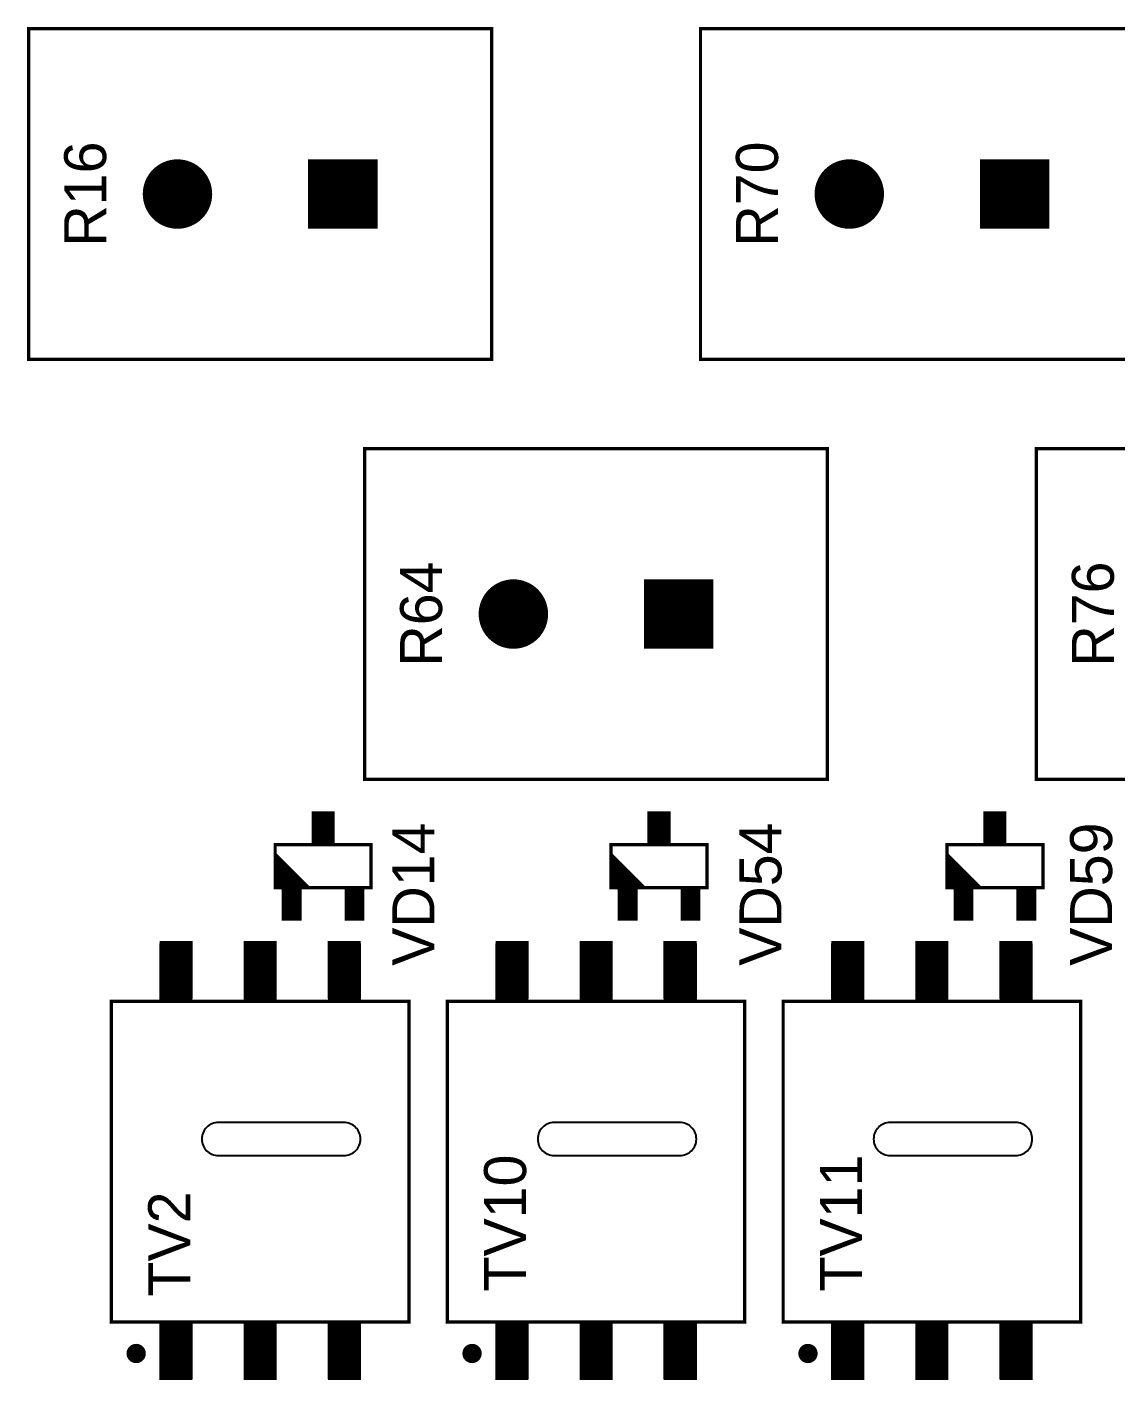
# Model space of a CAD drawing. Extents: x 25 to 880, y 8 to 306.
# Drawn here: x 214.3 to 255.5, y 154.8 to 206 of the extents above; entities that cross this region are included whole.
import ezdxf
from ezdxf.enums import TextEntityAlignment as Align

# ---------------------------------------------------------------- set-up
doc = ezdxf.new("R2010")
doc.units = 0
doc.header["$MEASUREMENT"] = 0
for name, color, linetype in [('BOARD', 7, 'Continuous'), ('TOP', 7, 'Continuous'), ('TOP_ASY', 7, 'Continuous')]:
    doc.layers.add(name, color=color, linetype=linetype)

msp = doc.modelspace()

# ---------------------------------------------------------------- linework, layer by layer
at = {"layer": 'BOARD'}
for points in [[(221.535, 163.3313), (226.285, 163.3313, 0.414214), (226.91, 163.9563, 0.414214), (226.285, 164.5813), (221.535, 164.5813, 0.414214), (220.91, 163.9563, 0.414214)], [(234.235, 163.3313), (238.985, 163.3313, 0.414214), (239.61, 163.9563, 0.414214), (238.985, 164.5813), (234.235, 164.5813, 0.414214), (233.61, 163.9563, 0.414214)], [(246.935, 163.3313), (251.685, 163.3313, 0.414214), (252.31, 163.9563, 0.414214), (251.685, 164.5813), (246.935, 164.5813, 0.414214), (246.31, 163.9563, 0.414214)]]:
    msp.add_lwpolyline(points, format="xyb", close=True, dxfattribs=at)
at = {"layer": 'TOP', "const_width": 0.125}
for points in [[(221.1475, 199.675, 1), (218.835, 199.675, 1)], [(246.5475, 199.675, 1), (244.235, 199.675, 1)], [(233.8475, 183.8, 1), (231.535, 183.8, 1)]]:
    msp.add_lwpolyline(points, format="xyb", close=True, dxfattribs=at)
for points in [[(219.1725, 198.8587), (219.1725, 200.4913)], [(219.2975, 198.75), (219.2975, 200.6)], [(219.4225, 198.6687), (219.4225, 200.6813)], [(219.5475, 198.6075), (219.5475, 200.7425)], [(219.6725, 198.5637), (219.6725, 200.7862)], [(219.7975, 198.5362), (219.7975, 200.8137)], [(219.9225, 198.5213), (219.9225, 200.8288)], [(220.0475, 198.5213), (220.0475, 200.8288)], [(220.1725, 198.5337), (220.1725, 200.8162)], [(220.2975, 198.5613), (220.2975, 200.7887)], [(220.4225, 198.6025), (220.4225, 200.7475)], [(220.5475, 198.6625), (220.5475, 200.6875)], [(220.6725, 198.7413), (220.6725, 200.6087)], [(220.7975, 198.8462), (220.7975, 200.5037)], [(225.1725, 198.5188), (225.1725, 200.8313)], [(225.2975, 198.5188), (225.2975, 200.8313)], [(225.4225, 198.5188), (225.4225, 200.8313)], [(225.5475, 198.5188), (225.5475, 200.8313)], [(225.6725, 198.5188), (225.6725, 200.8313)], [(225.7975, 198.5188), (225.7975, 200.8313)], [(225.9225, 198.5188), (225.9225, 200.8313)], [(226.0475, 198.5188), (226.0475, 200.8313)], [(226.1725, 198.5188), (226.1725, 200.8313)], [(226.2975, 198.5188), (226.2975, 200.8313)], [(226.4225, 198.5188), (226.4225, 200.8313)], [(226.5475, 198.5188), (226.5475, 200.8313)], [(226.6725, 198.5188), (226.6725, 200.8313)], [(226.7975, 198.5188), (226.7975, 200.8313)], [(226.9225, 198.5188), (226.9225, 200.8313)], [(227.0475, 198.5188), (227.0475, 200.8313)], [(227.1725, 198.5188), (227.1725, 200.8313)], [(227.2975, 198.5188), (227.2975, 200.8313)], [(244.5475, 198.885), (244.5475, 200.465)], [(244.6725, 198.77), (244.6725, 200.58)], [(244.7975, 198.6838), (244.7975, 200.6662)], [(244.9225, 198.6188), (244.9225, 200.7312)], [(245.0475, 198.5712), (245.0475, 200.7788)], [(245.1725, 198.54), (245.1725, 200.81)], [(245.2975, 198.5238), (245.2975, 200.8262)], [(245.4225, 198.52), (245.4225, 200.83)], [(245.5475, 198.53), (245.5475, 200.82)], [(245.6725, 198.5538), (245.6725, 200.7962)], [(245.7975, 198.5925), (245.7975, 200.7575)], [(245.9225, 198.6487), (245.9225, 200.7012)], [(246.0475, 198.7237), (246.0475, 200.6262)], [(246.1725, 198.8237), (246.1725, 200.5263)], [(250.5475, 198.5188), (250.5475, 200.8313)], [(250.6725, 198.5188), (250.6725, 200.8313)], [(250.7975, 198.5188), (250.7975, 200.8313)], [(250.9225, 198.5188), (250.9225, 200.8313)], [(251.0475, 198.5188), (251.0475, 200.8313)], [(251.1725, 198.5188), (251.1725, 200.8313)], [(251.2975, 198.5188), (251.2975, 200.8313)], [(251.4225, 198.5188), (251.4225, 200.8313)], [(251.5475, 198.5188), (251.5475, 200.8313)], [(251.6725, 198.5188), (251.6725, 200.8313)], [(251.7975, 198.5188), (251.7975, 200.8313)], [(251.9225, 198.5188), (251.9225, 200.8313)], [(252.0475, 198.5188), (252.0475, 200.8313)], [(252.1725, 198.5188), (252.1725, 200.8313)], [(252.2975, 198.5188), (252.2975, 200.8313)], [(252.4225, 198.5188), (252.4225, 200.8313)], [(252.5475, 198.5188), (252.5475, 200.8313)], [(252.6725, 198.5188), (252.6725, 200.8313)], [(252.7975, 198.5188), (252.7975, 200.8313)], [(218.9225, 199.235), (218.9225, 200.115)], [(219.0475, 199.0075), (219.0475, 200.3425)], [(220.9225, 198.99), (220.9225, 200.36)], [(221.0475, 199.205), (221.0475, 200.145)], [(244.2975, 199.3), (244.2975, 200.05)], [(244.4225, 199.045), (244.4225, 200.305)], [(246.2975, 198.9575), (246.2975, 200.3925)], [(246.4225, 199.1525), (246.4225, 200.1975)], [(231.9225, 182.9375), (231.9225, 184.6625)], [(232.0475, 182.84), (232.0475, 184.76)], [(232.1725, 182.7675), (232.1725, 184.8325)], [(232.2975, 182.7137), (232.2975, 184.8862)], [(232.4225, 182.6763), (232.4225, 184.9238)], [(232.5475, 182.6537), (232.5475, 184.9462)], [(232.6725, 182.645), (232.6725, 184.955)], [(232.7975, 182.6487), (232.7975, 184.9512)], [(232.9225, 182.6675), (232.9225, 184.9325)], [(233.0475, 182.7), (233.0475, 184.9)], [(233.1725, 182.7488), (233.1725, 184.8512)], [(233.2975, 182.8162), (233.2975, 184.7837)], [(233.4225, 182.905), (233.4225, 184.695)], [(233.5475, 183.0238), (233.5475, 184.5762)], [(237.7975, 182.6438), (237.7975, 184.9563)], [(237.9225, 182.6438), (237.9225, 184.9563)], [(238.0475, 182.6438), (238.0475, 184.9563)], [(238.1725, 182.6438), (238.1725, 184.9563)], [(238.2975, 182.6438), (238.2975, 184.9563)], [(238.4225, 182.6438), (238.4225, 184.9563)], [(238.5475, 182.6438), (238.5475, 184.9563)], [(238.6725, 182.6438), (238.6725, 184.9563)], [(238.7975, 182.6438), (238.7975, 184.9563)], [(238.9225, 182.6438), (238.9225, 184.9563)], [(239.0475, 182.6438), (239.0475, 184.9563)], [(239.1725, 182.6438), (239.1725, 184.9563)], [(239.2975, 182.6438), (239.2975, 184.9563)], [(239.4225, 182.6438), (239.4225, 184.9563)], [(239.5475, 182.6438), (239.5475, 184.9563)], [(239.6725, 182.6438), (239.6725, 184.9563)], [(239.7975, 182.6438), (239.7975, 184.9563)], [(239.9225, 182.6438), (239.9225, 184.9563)], [(240.0475, 182.6438), (240.0475, 184.9563)], [(231.6725, 183.2537), (231.6725, 184.3462)], [(231.7975, 183.0675), (231.7975, 184.5325)], [(233.6725, 183.1887), (233.6725, 184.4112)], [(233.7975, 183.4638), (233.7975, 184.1362)], [(231.5475, 183.6312), (231.5475, 183.9688)], [(225.2975, 175.15), (225.2975, 176.275)], [(225.4225, 175.15), (225.4225, 176.275)], [(225.5475, 175.15), (225.5475, 176.275)], [(225.6725, 175.15), (225.6725, 176.275)], [(225.7975, 175.15), (225.7975, 176.275)], [(237.9225, 175.15), (237.9225, 176.275)], [(238.0475, 175.15), (238.0475, 176.275)], [(238.1725, 175.15), (238.1725, 176.275)], [(238.2975, 175.15), (238.2975, 176.275)], [(238.4225, 175.15), (238.4225, 176.275)], [(250.6725, 175.15), (250.6725, 176.275)], [(250.7975, 175.15), (250.7975, 176.275)], [(250.9225, 175.15), (250.9225, 176.275)], [(251.0475, 175.15), (251.0475, 176.275)], [(251.1725, 175.15), (251.1725, 176.275)], [(224.0475, 172.275), (224.0475, 173.4)], [(224.1725, 172.275), (224.1725, 173.4)], [(224.2975, 172.275), (224.2975, 173.4)], [(224.4225, 172.275), (224.4225, 173.4)], [(224.5475, 172.275), (224.5475, 173.4)], [(226.4225, 172.275), (226.4225, 173.4)], [(226.5475, 172.275), (226.5475, 173.4)], [(226.6725, 172.275), (226.6725, 173.4)], [(226.7975, 172.275), (226.7975, 173.4)], [(226.9225, 172.275), (226.9225, 173.4)], [(236.7975, 172.275), (236.7975, 173.4)], [(236.9225, 172.275), (236.9225, 173.4)], [(237.0475, 172.275), (237.0475, 173.4)], [(237.1725, 172.275), (237.1725, 173.4)], [(237.2975, 172.275), (237.2975, 173.4)], [(239.1725, 172.275), (239.1725, 173.4)], [(239.2975, 172.275), (239.2975, 173.4)], [(239.4225, 172.275), (239.4225, 173.4)], [(239.5475, 172.275), (239.5475, 173.4)], [(239.6725, 172.275), (239.6725, 173.4)], [(249.4225, 172.275), (249.4225, 173.4)], [(249.5475, 172.275), (249.5475, 173.4)], [(249.6725, 172.275), (249.6725, 173.4)], [(249.7975, 172.275), (249.7975, 173.4)], [(249.9225, 172.275), (249.9225, 173.4)], [(251.7975, 172.275), (251.7975, 173.4)], [(251.9225, 172.275), (251.9225, 173.4)], [(252.0475, 172.275), (252.0475, 173.4)], [(252.1725, 172.275), (252.1725, 173.4)], [(252.2975, 172.275), (252.2975, 173.4)], [(219.4225, 169.3187), (219.4225, 171.3812)], [(219.5475, 169.3187), (219.5475, 171.3812)], [(219.6725, 169.3187), (219.6725, 171.3812)], [(219.7975, 169.3187), (219.7975, 171.3812)], [(219.9225, 169.3187), (219.9225, 171.3812)], [(220.0475, 169.3187), (220.0475, 171.3812)], [(220.1725, 169.3187), (220.1725, 171.3812)], [(220.2975, 169.3187), (220.2975, 171.3812)], [(220.4225, 169.3187), (220.4225, 171.3812)], [(222.6725, 169.3187), (222.6725, 171.3812)], [(222.7975, 169.3187), (222.7975, 171.3812)], [(222.9225, 169.3187), (222.9225, 171.3812)], [(223.0475, 169.3187), (223.0475, 171.3812)], [(223.1725, 169.3187), (223.1725, 171.3812)], [(223.2975, 169.3187), (223.2975, 171.3812)], [(223.4225, 169.3187), (223.4225, 171.3812)], [(223.5475, 169.3187), (223.5475, 171.3812)], [(223.6725, 169.3187), (223.6725, 171.3812)], [(225.7975, 169.3187), (225.7975, 171.3812)], [(225.9225, 169.3187), (225.9225, 171.3812)], [(226.0475, 169.3187), (226.0475, 171.3812)], [(226.1725, 169.3187), (226.1725, 171.3812)], [(226.2975, 169.3187), (226.2975, 171.3812)], [(226.4225, 169.3187), (226.4225, 171.3812)], [(226.5475, 169.3187), (226.5475, 171.3812)], [(226.6725, 169.3187), (226.6725, 171.3812)], [(226.7975, 169.3187), (226.7975, 171.3812)], [(232.1725, 169.3187), (232.1725, 171.3812)], [(232.2975, 169.3187), (232.2975, 171.3812)], [(232.4225, 169.3187), (232.4225, 171.3812)], [(232.5475, 169.3187), (232.5475, 171.3812)], [(232.6725, 169.3187), (232.6725, 171.3812)], [(232.7975, 169.3187), (232.7975, 171.3812)], [(232.9225, 169.3187), (232.9225, 171.3812)], [(233.0475, 169.3187), (233.0475, 171.3812)], [(233.1725, 169.3187), (233.1725, 171.3812)], [(235.2975, 169.3187), (235.2975, 171.3812)], [(235.4225, 169.3187), (235.4225, 171.3812)], [(235.5475, 169.3187), (235.5475, 171.3812)], [(235.6725, 169.3187), (235.6725, 171.3812)], [(235.7975, 169.3187), (235.7975, 171.3812)], [(235.9225, 169.3187), (235.9225, 171.3812)], [(236.0475, 169.3187), (236.0475, 171.3812)], [(236.1725, 169.3187), (236.1725, 171.3812)], [(236.2975, 169.3187), (236.2975, 171.3812)], [(238.5475, 169.3187), (238.5475, 171.3812)], [(238.6725, 169.3187), (238.6725, 171.3812)], [(238.7975, 169.3187), (238.7975, 171.3812)], [(238.9225, 169.3187), (238.9225, 171.3812)], [(239.0475, 169.3187), (239.0475, 171.3812)], [(239.1725, 169.3187), (239.1725, 171.3812)], [(239.2975, 169.3187), (239.2975, 171.3812)], [(239.4225, 169.3187), (239.4225, 171.3812)], [(239.5475, 169.3187), (239.5475, 171.3812)], [(244.7975, 169.3187), (244.7975, 171.3812)], [(244.9225, 169.3187), (244.9225, 171.3812)], [(245.0475, 169.3187), (245.0475, 171.3812)], [(245.1725, 169.3187), (245.1725, 171.3812)], [(245.2975, 169.3187), (245.2975, 171.3812)], [(245.4225, 169.3187), (245.4225, 171.3812)], [(245.5475, 169.3187), (245.5475, 171.3812)], [(245.6725, 169.3187), (245.6725, 171.3812)], [(245.7975, 169.3187), (245.7975, 171.3812)], [(248.0475, 169.3187), (248.0475, 171.3812)], [(248.1725, 169.3187), (248.1725, 171.3812)], [(248.2975, 169.3187), (248.2975, 171.3812)], [(248.4225, 169.3187), (248.4225, 171.3812)], [(248.5475, 169.3187), (248.5475, 171.3812)], [(248.6725, 169.3187), (248.6725, 171.3812)], [(248.7975, 169.3187), (248.7975, 171.3812)], [(248.9225, 169.3187), (248.9225, 171.3812)], [(249.0475, 169.3187), (249.0475, 171.3812)], [(251.1725, 169.3187), (251.1725, 171.3812)], [(251.2975, 169.3187), (251.2975, 171.3812)], [(251.4225, 169.3187), (251.4225, 171.3812)], [(251.5475, 169.3187), (251.5475, 171.3812)], [(251.6725, 169.3187), (251.6725, 171.3812)], [(251.7975, 169.3187), (251.7975, 171.3812)], [(251.9225, 169.3187), (251.9225, 171.3812)], [(252.0475, 169.3187), (252.0475, 171.3812)], [(252.1725, 169.3187), (252.1725, 171.3812)], [(219.4225, 154.9437), (219.4225, 157.0062)], [(219.5475, 154.9437), (219.5475, 157.0062)], [(219.6725, 154.9437), (219.6725, 157.0062)], [(219.7975, 154.9437), (219.7975, 157.0062)], [(219.9225, 154.9437), (219.9225, 157.0062)], [(220.0475, 154.9437), (220.0475, 157.0062)], [(220.1725, 154.9437), (220.1725, 157.0062)], [(220.2975, 154.9437), (220.2975, 157.0062)], [(220.4225, 154.9437), (220.4225, 157.0062)], [(222.6725, 154.9437), (222.6725, 157.0062)], [(222.7975, 154.9437), (222.7975, 157.0062)], [(222.9225, 154.9437), (222.9225, 157.0062)], [(223.0475, 154.9437), (223.0475, 157.0062)], [(223.1725, 154.9437), (223.1725, 157.0062)], [(223.2975, 154.9437), (223.2975, 157.0062)], [(223.4225, 154.9437), (223.4225, 157.0062)], [(223.5475, 154.9437), (223.5475, 157.0062)], [(223.6725, 154.9437), (223.6725, 157.0062)], [(225.7975, 154.9437), (225.7975, 157.0062)], [(225.9225, 154.9437), (225.9225, 157.0062)], [(226.0475, 154.9437), (226.0475, 157.0062)], [(226.1725, 154.9437), (226.1725, 157.0062)], [(226.2975, 154.9437), (226.2975, 157.0062)], [(226.4225, 154.9437), (226.4225, 157.0062)], [(226.5475, 154.9437), (226.5475, 157.0062)], [(226.6725, 154.9437), (226.6725, 157.0062)], [(226.7975, 154.9437), (226.7975, 157.0062)], [(232.1725, 154.9437), (232.1725, 157.0062)], [(232.2975, 154.9437), (232.2975, 157.0062)], [(232.4225, 154.9437), (232.4225, 157.0062)], [(232.5475, 154.9437), (232.5475, 157.0062)], [(232.6725, 154.9437), (232.6725, 157.0062)], [(232.7975, 154.9437), (232.7975, 157.0062)], [(232.9225, 154.9437), (232.9225, 157.0062)], [(233.0475, 154.9437), (233.0475, 157.0062)], [(233.1725, 154.9437), (233.1725, 157.0062)], [(235.2975, 154.9437), (235.2975, 157.0062)], [(235.4225, 154.9437), (235.4225, 157.0062)], [(235.5475, 154.9437), (235.5475, 157.0062)], [(235.6725, 154.9437), (235.6725, 157.0062)], [(235.7975, 154.9437), (235.7975, 157.0062)], [(235.9225, 154.9437), (235.9225, 157.0062)], [(236.0475, 154.9437), (236.0475, 157.0062)], [(236.1725, 154.9437), (236.1725, 157.0062)], [(236.2975, 154.9437), (236.2975, 157.0062)], [(238.5475, 154.9437), (238.5475, 157.0062)], [(238.6725, 154.9437), (238.6725, 157.0062)], [(238.7975, 154.9437), (238.7975, 157.0062)], [(238.9225, 154.9437), (238.9225, 157.0062)], [(239.0475, 154.9437), (239.0475, 157.0062)], [(239.1725, 154.9437), (239.1725, 157.0062)], [(239.2975, 154.9437), (239.2975, 157.0062)], [(239.4225, 154.9437), (239.4225, 157.0062)], [(239.5475, 154.9437), (239.5475, 157.0062)], [(244.7975, 154.9437), (244.7975, 157.0062)], [(244.9225, 154.9437), (244.9225, 157.0062)], [(245.0475, 154.9437), (245.0475, 157.0062)], [(245.1725, 154.9437), (245.1725, 157.0062)], [(245.2975, 154.9437), (245.2975, 157.0062)], [(245.4225, 154.9437), (245.4225, 157.0062)], [(245.5475, 154.9437), (245.5475, 157.0062)], [(245.6725, 154.9437), (245.6725, 157.0062)], [(245.7975, 154.9437), (245.7975, 157.0062)], [(248.0475, 154.9437), (248.0475, 157.0062)], [(248.1725, 154.9437), (248.1725, 157.0062)], [(248.2975, 154.9437), (248.2975, 157.0062)], [(248.4225, 154.9437), (248.4225, 157.0062)], [(248.5475, 154.9437), (248.5475, 157.0062)], [(248.6725, 154.9437), (248.6725, 157.0062)], [(248.7975, 154.9437), (248.7975, 157.0062)], [(248.9225, 154.9437), (248.9225, 157.0062)], [(249.0475, 154.9437), (249.0475, 157.0062)], [(251.1725, 154.9437), (251.1725, 157.0062)], [(251.2975, 154.9437), (251.2975, 157.0062)], [(251.4225, 154.9437), (251.4225, 157.0062)], [(251.5475, 154.9437), (251.5475, 157.0062)], [(251.6725, 154.9437), (251.6725, 157.0062)], [(251.7975, 154.9437), (251.7975, 157.0062)], [(251.9225, 154.9437), (251.9225, 157.0062)], [(252.0475, 154.9437), (252.0475, 157.0062)], [(252.1725, 154.9437), (252.1725, 157.0062)]]:
    msp.add_lwpolyline(points, dxfattribs=at)
for points in [[(227.3975, 198.5188), (225.085, 198.5188), (225.085, 200.8313), (227.3975, 200.8313)], [(252.7975, 198.5188), (250.485, 198.5188), (250.485, 200.8313), (252.7975, 200.8313)], [(240.0975, 182.6438), (237.785, 182.6438), (237.785, 184.9563), (240.0975, 184.9563)], [(225.81, 175.15), (225.185, 175.15), (225.185, 176.275), (225.81, 176.275)], [(238.51, 175.15), (237.885, 175.15), (237.885, 176.275), (238.51, 176.275)], [(251.21, 175.15), (250.585, 175.15), (250.585, 176.275), (251.21, 176.275)], [(224.6225, 172.275), (223.9975, 172.275), (223.9975, 173.4), (224.6225, 173.4)], [(226.9975, 172.275), (226.3725, 172.275), (226.3725, 173.4), (226.9975, 173.4)], [(237.3225, 172.275), (236.6975, 172.275), (236.6975, 173.4), (237.3225, 173.4)], [(239.6975, 172.275), (239.0725, 172.275), (239.0725, 173.4), (239.6975, 173.4)], [(250.0225, 172.275), (249.3975, 172.275), (249.3975, 173.4), (250.0225, 173.4)], [(252.3975, 172.275), (251.7725, 172.275), (251.7725, 173.4), (252.3975, 173.4)], [(220.5037, 169.3187), (219.3787, 169.3187), (219.3787, 171.3812), (220.5037, 171.3812)], [(223.6787, 169.3187), (222.5537, 169.3187), (222.5537, 171.3812), (223.6787, 171.3812)], [(226.8537, 169.3187), (225.7287, 169.3187), (225.7287, 171.3812), (226.8537, 171.3812)], [(233.2037, 169.3187), (232.0787, 169.3187), (232.0787, 171.3812), (233.2037, 171.3812)], [(236.3787, 169.3187), (235.2537, 169.3187), (235.2537, 171.3812), (236.3787, 171.3812)], [(239.5538, 169.3187), (238.4287, 169.3187), (238.4287, 171.3812), (239.5538, 171.3812)], [(245.9037, 169.3187), (244.7787, 169.3187), (244.7787, 171.3812), (245.9037, 171.3812)], [(249.0787, 169.3187), (247.9538, 169.3187), (247.9538, 171.3812), (249.0787, 171.3812)], [(252.2537, 169.3187), (251.1287, 169.3187), (251.1287, 171.3812), (252.2537, 171.3812)], [(220.5037, 154.9437), (219.3787, 154.9437), (219.3787, 157.0062), (220.5037, 157.0062)], [(223.6787, 154.9437), (222.5537, 154.9437), (222.5537, 157.0062), (223.6787, 157.0062)], [(226.8537, 154.9437), (225.7287, 154.9437), (225.7287, 157.0062), (226.8537, 157.0062)], [(233.2037, 154.9437), (232.0787, 154.9437), (232.0787, 157.0062), (233.2037, 157.0062)], [(236.3787, 154.9437), (235.2537, 154.9437), (235.2537, 157.0062), (236.3787, 157.0062)], [(239.5538, 154.9437), (238.4287, 154.9437), (238.4287, 157.0062), (239.5538, 157.0062)], [(245.9037, 154.9437), (244.7787, 154.9437), (244.7787, 157.0062), (245.9037, 157.0062)], [(249.0787, 154.9437), (247.9538, 154.9437), (247.9538, 157.0062), (249.0787, 157.0062)], [(252.2537, 154.9437), (251.1287, 154.9437), (251.1287, 157.0062), (252.2537, 157.0062)]]:
    msp.add_lwpolyline(points, close=True, dxfattribs=at)
at = {"layer": 'TOP_ASY', "const_width": 0.125}
for points in [[(231.8662, 193.425), (214.3662, 193.425), (214.3662, 205.925), (231.8662, 205.925)], [(257.2662, 193.425), (239.7662, 193.425), (239.7662, 205.925), (257.2662, 205.925)], [(227.4912, 198.425), (224.9912, 198.425), (224.9912, 200.925), (227.4912, 200.925)], [(252.8912, 198.425), (250.3912, 198.425), (250.3912, 200.925), (252.8912, 200.925)], [(244.5662, 177.55), (227.0662, 177.55), (227.0662, 190.05), (244.5662, 190.05)], [(269.9662, 177.55), (252.4662, 177.55), (252.4662, 190.05), (269.9662, 190.05)], [(240.1912, 182.55), (237.6912, 182.55), (237.6912, 185.05), (240.1912, 185.05)], [(225.1225, 175.15), (225.1225, 176.275), (225.8725, 176.275), (225.8725, 175.15)], [(237.8225, 175.15), (237.8225, 176.275), (238.5725, 176.275), (238.5725, 175.15)], [(250.5225, 175.15), (250.5225, 176.275), (251.2725, 176.275), (251.2725, 175.15)], [(227.31, 173.4625), (223.685, 173.4625), (223.685, 175.0875), (227.31, 175.0875)], [(240.01, 173.4625), (236.385, 173.4625), (236.385, 175.0875), (240.01, 175.0875)], [(252.71, 173.4625), (249.085, 173.4625), (249.085, 175.0875), (252.71, 175.0875)], [(226.3725, 173.4), (226.3725, 172.275), (226.9975, 172.275), (226.9975, 173.4)], [(239.0725, 173.4), (239.0725, 172.275), (239.6975, 172.275), (239.6975, 173.4)], [(251.7725, 173.4), (251.7725, 172.275), (252.3975, 172.275), (252.3975, 173.4)], [(219.3662, 169.2875), (219.3662, 171.2875), (220.4912, 171.2875), (220.4912, 169.2875)], [(222.5537, 169.2875), (222.5537, 171.2875), (223.6787, 171.2875), (223.6787, 169.2875)], [(225.7413, 169.2875), (225.7413, 171.2875), (226.8662, 171.2875), (226.8662, 169.2875)], [(232.0662, 169.2875), (232.0662, 171.2875), (233.1912, 171.2875), (233.1912, 169.2875)], [(235.2537, 169.2875), (235.2537, 171.2875), (236.3787, 171.2875), (236.3787, 169.2875)], [(238.4412, 169.2875), (238.4412, 171.2875), (239.5662, 171.2875), (239.5662, 169.2875)], [(244.7662, 169.2875), (244.7662, 171.2875), (245.8912, 171.2875), (245.8912, 169.2875)], [(247.9538, 169.2875), (247.9538, 171.2875), (249.0787, 171.2875), (249.0787, 169.2875)], [(251.1413, 169.2875), (251.1413, 171.2875), (252.2662, 171.2875), (252.2662, 169.2875)], [(217.4912, 157.0375), (228.7412, 157.0375), (228.7412, 169.1625), (217.4912, 169.1625)], [(230.1912, 157.0375), (241.4412, 157.0375), (241.4412, 169.1625), (230.1912, 169.1625)], [(242.8912, 157.0375), (254.1412, 157.0375), (254.1412, 169.1625), (242.8912, 169.1625)], [(219.3662, 154.9125), (219.3662, 156.9125), (220.4912, 156.9125), (220.4912, 154.9125)], [(222.5537, 154.9125), (222.5537, 156.9125), (223.6787, 156.9125), (223.6787, 154.9125)], [(225.7413, 154.9125), (225.7413, 156.9125), (226.8662, 156.9125), (226.8662, 154.9125)], [(232.0662, 154.9125), (232.0662, 156.9125), (233.1912, 156.9125), (233.1912, 154.9125)], [(235.2537, 154.9125), (235.2537, 156.9125), (236.3787, 156.9125), (236.3787, 154.9125)], [(238.4412, 154.9125), (238.4412, 156.9125), (239.5662, 156.9125), (239.5662, 154.9125)], [(244.7662, 154.9125), (244.7662, 156.9125), (245.8912, 156.9125), (245.8912, 154.9125)], [(247.9538, 154.9125), (247.9538, 156.9125), (249.0787, 156.9125), (249.0787, 154.9125)], [(251.1413, 154.9125), (251.1413, 156.9125), (252.2662, 156.9125), (252.2662, 154.9125)]]:
    msp.add_lwpolyline(points, close=True, dxfattribs=at)
for points in [[(219.9912, 200.925, 1), (219.9912, 198.425, 1)], [(245.3912, 200.925, 1), (245.3912, 198.425, 1)], [(232.6912, 185.05, 1), (232.6912, 182.55, 1)], [(218.4287, 156.1525, 1), (218.4287, 155.5475, 1)], [(231.1287, 156.1525, 1), (231.1287, 155.5475, 1)], [(243.8287, 156.1525, 1), (243.8287, 155.5475, 1)]]:
    msp.add_lwpolyline(points, format="xyb", close=True, dxfattribs=at)
for points in [[(223.685, 174.7125), (224.935, 173.4625)], [(223.685, 174.5875), (224.81, 173.4625)], [(223.685, 174.4625), (224.685, 173.4625)], [(223.685, 174.3375), (224.56, 173.4625)], [(236.385, 174.7125), (237.635, 173.4625)], [(236.385, 174.5875), (237.51, 173.4625)], [(236.385, 174.4625), (237.385, 173.4625)], [(236.385, 174.3375), (237.26, 173.4625)], [(249.085, 174.7125), (250.335, 173.4625)], [(249.085, 174.5875), (250.21, 173.4625)], [(249.085, 174.4625), (250.085, 173.4625)], [(249.085, 174.3375), (249.96, 173.4625)], [(223.685, 174.2125), (224.435, 173.4625)], [(223.685, 174.0875), (224.31, 173.4625)], [(223.685, 173.9625), (224.185, 173.4625)], [(223.685, 173.8375), (224.06, 173.4625)], [(236.385, 174.2125), (237.135, 173.4625)], [(236.385, 174.0875), (237.01, 173.4625)], [(236.385, 173.9625), (236.885, 173.4625)], [(236.385, 173.8375), (236.76, 173.4625)], [(249.085, 174.2125), (249.835, 173.4625)], [(249.085, 174.0875), (249.71, 173.4625)], [(249.085, 173.9625), (249.585, 173.4625)], [(249.085, 173.8375), (249.46, 173.4625)], [(223.685, 173.7125), (223.9975, 173.4), (223.9975, 172.275), (224.6225, 172.275), (224.6225, 173.4), (223.9975, 173.4)], [(223.685, 173.5875), (223.81, 173.4625)], [(236.385, 173.7125), (236.6975, 173.4), (236.6975, 172.275), (237.3225, 172.275), (237.3225, 173.4), (236.6975, 173.4)], [(236.385, 173.5875), (236.51, 173.4625)], [(249.085, 173.7125), (249.3975, 173.4), (249.3975, 172.275), (250.0225, 172.275), (250.0225, 173.4), (249.3975, 173.4)], [(249.085, 173.5875), (249.21, 173.4625)], [(219.4225, 169.2875), (219.4225, 171.2875)], [(219.5475, 169.2875), (219.5475, 171.2875)], [(219.6725, 169.2875), (219.6725, 171.2875)], [(219.7975, 169.2875), (219.7975, 171.2875)], [(219.9225, 169.2875), (219.9225, 171.2875)], [(220.0475, 169.2875), (220.0475, 171.2875)], [(220.1725, 169.2875), (220.1725, 171.2875)], [(220.2975, 169.2875), (220.2975, 171.2875)], [(220.4225, 169.2875), (220.4225, 171.2875)], [(222.6725, 169.2875), (222.6725, 171.2875)], [(222.7975, 169.2875), (222.7975, 171.2875)], [(222.9225, 169.2875), (222.9225, 171.2875)], [(223.0475, 169.2875), (223.0475, 171.2875)], [(223.1725, 169.2875), (223.1725, 171.2875)], [(223.2975, 169.2875), (223.2975, 171.2875)], [(223.4225, 169.2875), (223.4225, 171.2875)], [(223.5475, 169.2875), (223.5475, 171.2875)], [(223.6725, 169.2875), (223.6725, 171.2875)], [(225.7975, 169.2875), (225.7975, 171.2875)], [(225.9225, 169.2875), (225.9225, 171.2875)], [(226.0475, 169.2875), (226.0475, 171.2875)], [(226.1725, 169.2875), (226.1725, 171.2875)], [(226.2975, 169.2875), (226.2975, 171.2875)], [(226.4225, 169.2875), (226.4225, 171.2875)], [(226.5475, 169.2875), (226.5475, 171.2875)], [(226.6725, 169.2875), (226.6725, 171.2875)], [(226.7975, 169.2875), (226.7975, 171.2875)], [(232.1725, 169.2875), (232.1725, 171.2875)], [(232.2975, 169.2875), (232.2975, 171.2875)], [(232.4225, 169.2875), (232.4225, 171.2875)], [(232.5475, 169.2875), (232.5475, 171.2875)], [(232.6725, 169.2875), (232.6725, 171.2875)], [(232.7975, 169.2875), (232.7975, 171.2875)], [(232.9225, 169.2875), (232.9225, 171.2875)], [(233.0475, 169.2875), (233.0475, 171.2875)], [(233.1725, 169.2875), (233.1725, 171.2875)], [(235.2975, 169.2875), (235.2975, 171.2875)], [(235.4225, 169.2875), (235.4225, 171.2875)], [(235.5475, 169.2875), (235.5475, 171.2875)], [(235.6725, 169.2875), (235.6725, 171.2875)], [(235.7975, 169.2875), (235.7975, 171.2875)], [(235.9225, 169.2875), (235.9225, 171.2875)], [(236.0475, 169.2875), (236.0475, 171.2875)], [(236.1725, 169.2875), (236.1725, 171.2875)], [(236.2975, 169.2875), (236.2975, 171.2875)], [(238.5475, 169.2875), (238.5475, 171.2875)], [(238.6725, 169.2875), (238.6725, 171.2875)], [(238.7975, 169.2875), (238.7975, 171.2875)], [(238.9225, 169.2875), (238.9225, 171.2875)], [(239.0475, 169.2875), (239.0475, 171.2875)], [(239.1725, 169.2875), (239.1725, 171.2875)], [(239.2975, 169.2875), (239.2975, 171.2875)], [(239.4225, 169.2875), (239.4225, 171.2875)], [(239.5475, 169.2875), (239.5475, 171.2875)], [(244.7975, 169.2875), (244.7975, 171.2875)], [(244.9225, 169.2875), (244.9225, 171.2875)], [(245.0475, 169.2875), (245.0475, 171.2875)], [(245.1725, 169.2875), (245.1725, 171.2875)], [(245.2975, 169.2875), (245.2975, 171.2875)], [(245.4225, 169.2875), (245.4225, 171.2875)], [(245.5475, 169.2875), (245.5475, 171.2875)], [(245.6725, 169.2875), (245.6725, 171.2875)], [(245.7975, 169.2875), (245.7975, 171.2875)], [(248.0475, 169.2875), (248.0475, 171.2875)], [(248.1725, 169.2875), (248.1725, 171.2875)], [(248.2975, 169.2875), (248.2975, 171.2875)], [(248.4225, 169.2875), (248.4225, 171.2875)], [(248.5475, 169.2875), (248.5475, 171.2875)], [(248.6725, 169.2875), (248.6725, 171.2875)], [(248.7975, 169.2875), (248.7975, 171.2875)], [(248.9225, 169.2875), (248.9225, 171.2875)], [(249.0475, 169.2875), (249.0475, 171.2875)], [(251.1725, 169.2875), (251.1725, 171.2875)], [(251.2975, 169.2875), (251.2975, 171.2875)], [(251.4225, 169.2875), (251.4225, 171.2875)], [(251.5475, 169.2875), (251.5475, 171.2875)], [(251.6725, 169.2875), (251.6725, 171.2875)], [(251.7975, 169.2875), (251.7975, 171.2875)], [(251.9225, 169.2875), (251.9225, 171.2875)], [(252.0475, 169.2875), (252.0475, 171.2875)], [(252.1725, 169.2875), (252.1725, 171.2875)], [(219.4225, 154.9125), (219.4225, 156.9125)], [(219.5475, 154.9125), (219.5475, 156.9125)], [(219.6725, 154.9125), (219.6725, 156.9125)], [(219.7975, 154.9125), (219.7975, 156.9125)], [(219.9225, 154.9125), (219.9225, 156.9125)], [(220.0475, 154.9125), (220.0475, 156.9125)], [(220.1725, 154.9125), (220.1725, 156.9125)], [(220.2975, 154.9125), (220.2975, 156.9125)], [(220.4225, 154.9125), (220.4225, 156.9125)], [(222.6725, 154.9125), (222.6725, 156.9125)], [(222.7975, 154.9125), (222.7975, 156.9125)], [(222.9225, 154.9125), (222.9225, 156.9125)], [(223.0475, 154.9125), (223.0475, 156.9125)], [(223.1725, 154.9125), (223.1725, 156.9125)], [(223.2975, 154.9125), (223.2975, 156.9125)], [(223.4225, 154.9125), (223.4225, 156.9125)], [(223.5475, 154.9125), (223.5475, 156.9125)], [(223.6725, 154.9125), (223.6725, 156.9125)], [(225.7975, 154.9125), (225.7975, 156.9125)], [(225.9225, 154.9125), (225.9225, 156.9125)], [(226.0475, 154.9125), (226.0475, 156.9125)], [(226.1725, 154.9125), (226.1725, 156.9125)], [(226.2975, 154.9125), (226.2975, 156.9125)], [(226.4225, 154.9125), (226.4225, 156.9125)], [(226.5475, 154.9125), (226.5475, 156.9125)], [(226.6725, 154.9125), (226.6725, 156.9125)], [(226.7975, 154.9125), (226.7975, 156.9125)], [(232.1725, 154.9125), (232.1725, 156.9125)], [(232.2975, 154.9125), (232.2975, 156.9125)], [(232.4225, 154.9125), (232.4225, 156.9125)], [(232.5475, 154.9125), (232.5475, 156.9125)], [(232.6725, 154.9125), (232.6725, 156.9125)], [(232.7975, 154.9125), (232.7975, 156.9125)], [(232.9225, 154.9125), (232.9225, 156.9125)], [(233.0475, 154.9125), (233.0475, 156.9125)], [(233.1725, 154.9125), (233.1725, 156.9125)], [(235.2975, 154.9125), (235.2975, 156.9125)], [(235.4225, 154.9125), (235.4225, 156.9125)], [(235.5475, 154.9125), (235.5475, 156.9125)], [(235.6725, 154.9125), (235.6725, 156.9125)], [(235.7975, 154.9125), (235.7975, 156.9125)], [(235.9225, 154.9125), (235.9225, 156.9125)], [(236.0475, 154.9125), (236.0475, 156.9125)], [(236.1725, 154.9125), (236.1725, 156.9125)], [(236.2975, 154.9125), (236.2975, 156.9125)], [(238.5475, 154.9125), (238.5475, 156.9125)], [(238.6725, 154.9125), (238.6725, 156.9125)], [(238.7975, 154.9125), (238.7975, 156.9125)], [(238.9225, 154.9125), (238.9225, 156.9125)], [(239.0475, 154.9125), (239.0475, 156.9125)], [(239.1725, 154.9125), (239.1725, 156.9125)], [(239.2975, 154.9125), (239.2975, 156.9125)], [(239.4225, 154.9125), (239.4225, 156.9125)], [(239.5475, 154.9125), (239.5475, 156.9125)], [(244.7975, 154.9125), (244.7975, 156.9125)], [(244.9225, 154.9125), (244.9225, 156.9125)], [(245.0475, 154.9125), (245.0475, 156.9125)], [(245.1725, 154.9125), (245.1725, 156.9125)], [(245.2975, 154.9125), (245.2975, 156.9125)], [(245.4225, 154.9125), (245.4225, 156.9125)], [(245.5475, 154.9125), (245.5475, 156.9125)], [(245.6725, 154.9125), (245.6725, 156.9125)], [(245.7975, 154.9125), (245.7975, 156.9125)], [(248.0475, 154.9125), (248.0475, 156.9125)], [(248.1725, 154.9125), (248.1725, 156.9125)], [(248.2975, 154.9125), (248.2975, 156.9125)], [(248.4225, 154.9125), (248.4225, 156.9125)], [(248.5475, 154.9125), (248.5475, 156.9125)], [(248.6725, 154.9125), (248.6725, 156.9125)], [(248.7975, 154.9125), (248.7975, 156.9125)], [(248.9225, 154.9125), (248.9225, 156.9125)], [(249.0475, 154.9125), (249.0475, 156.9125)], [(251.1725, 154.9125), (251.1725, 156.9125)], [(251.2975, 154.9125), (251.2975, 156.9125)], [(251.4225, 154.9125), (251.4225, 156.9125)], [(251.5475, 154.9125), (251.5475, 156.9125)], [(251.6725, 154.9125), (251.6725, 156.9125)], [(251.7975, 154.9125), (251.7975, 156.9125)], [(251.9225, 154.9125), (251.9225, 156.9125)], [(252.0475, 154.9125), (252.0475, 156.9125)], [(252.1725, 154.9125), (252.1725, 156.9125)], [(218.1725, 155.69), (218.1725, 156.01)], [(218.2975, 155.5775), (218.2975, 156.1225)], [(218.4225, 155.5488), (218.4225, 156.1512)], [(218.5475, 155.5725), (218.5475, 156.1275)], [(218.6725, 155.6712), (218.6725, 156.0288)], [(230.9225, 155.6287), (230.9225, 156.0712)], [(231.0475, 155.5588), (231.0475, 156.1413)], [(231.1725, 155.5513), (231.1725, 156.1488)], [(231.2975, 155.6), (231.2975, 156.1)], [(231.4225, 155.7787), (231.4225, 155.9212)], [(243.5475, 155.7388), (243.5475, 155.9613)], [(243.6725, 155.5913), (243.6725, 156.1087)], [(243.7975, 155.55), (243.7975, 156.15)], [(243.9225, 155.5625), (243.9225, 156.1375)], [(244.0475, 155.6413), (244.0475, 156.0588)]]:
    msp.add_lwpolyline(points, dxfattribs=at)

# ---------------------------------------------------------------- texts
at = {"layer": 'TOP_ASY', "width": 1.019685}
for s, p in [('R16', (217.295, 199.675)), ('R70', (242.695, 199.675)), ('R64', (229.995, 183.8)), ('R76', (255.395, 183.8)), ('VD14', (229.7025, 173.2125)), ('VD54', (242.8275, 173.2125)), ('VD59', (255.3275, 173.2125)), ('TV10', (233.1712, 160.7812)), ('TV11', (245.8712, 160.7812)), ('TV2', (220.4712, 159.9875))]:
    msp.add_text(s, height=1.5875, rotation=90, dxfattribs=at).set_placement(p, align=Align.CENTER)

doc.saveas('drawing.dxf')
